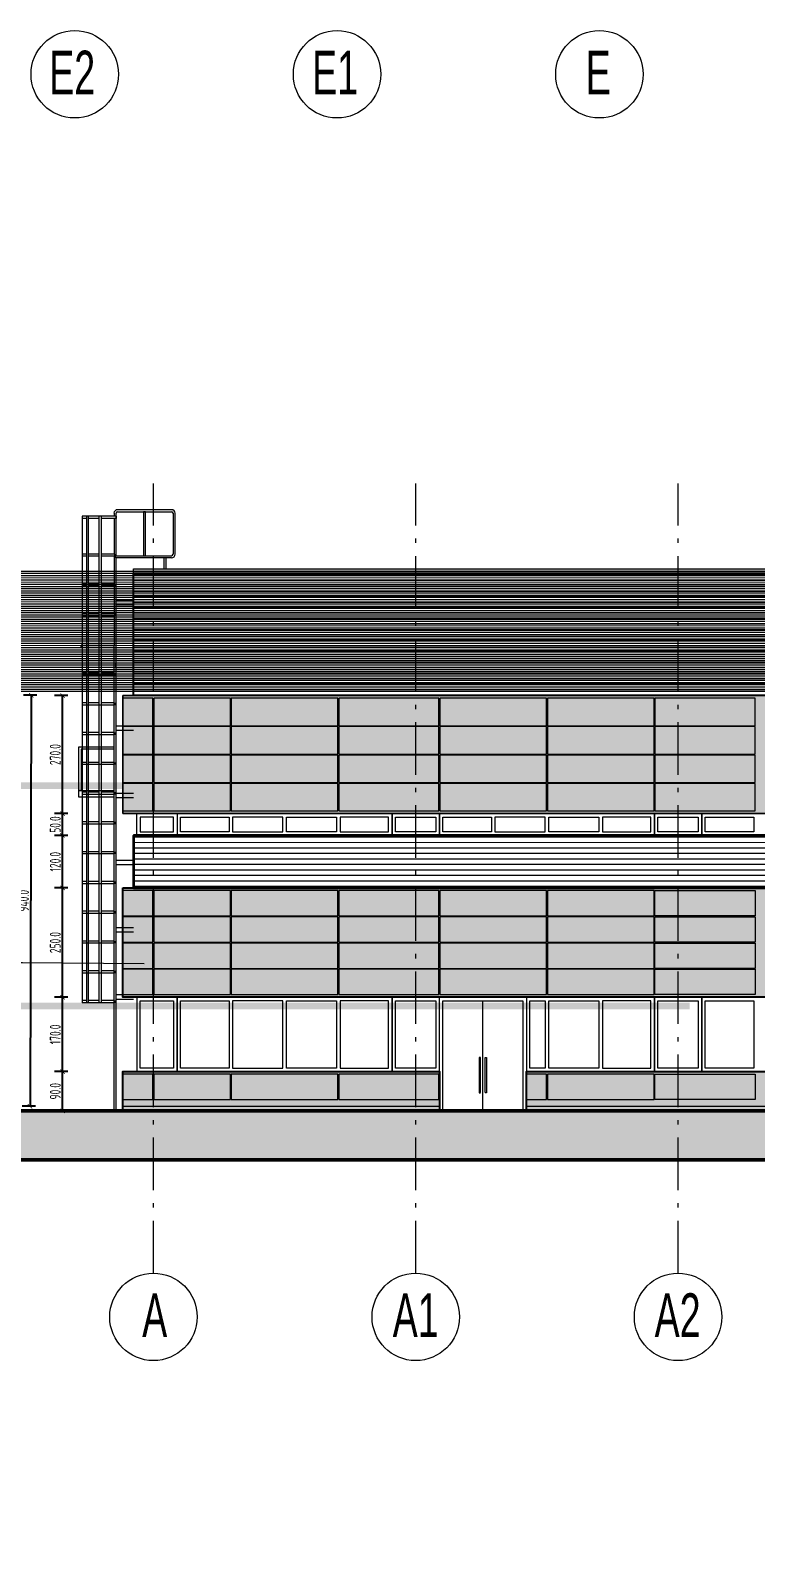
# Model space of a CAD drawing. Extents: x 6529560 to 6558080, y 5579316 to 5588131.
# Drawn here: x 6543927.97 to 6543944.56, y 5579510.52 to 5579545.44 of the extents above; entities that cross this region are included whole.
import ezdxf

# ---------------------------------------------------------------- set-up
doc = ezdxf.new("R2010")
doc.units = 0
doc.header["$MEASUREMENT"] = 0
doc.header["$PDSIZE"] = -5
doc.linetypes.add('ACAD_ISO10W100', pattern=[18, 12, -3, 0, -3])
doc.linetypes.add('GR_SOLID', pattern=[0])
doc.layers.get('0').update_dxf_attribs({"color": 2, "linetype": 'CONTINUOUS', "lineweight": 5})
doc.layers.get('Defpoints').update_dxf_attribs({"linetype": 'CONTINUOUS'})
doc.layers.add('ARCH_BLACHA_7016', color=251, linetype='CONTINUOUS', lineweight=0, true_color=0x545454)
for name, color, linetype, lineweight in [('arch_drzwi i okna', 4, 'CONTINUOUS', 15), ('arch_linie widokowe', 4, 'CONTINUOUS', 13), ('arch_osie', 181, 'CONTINUOUS', 5), ('arch_powierzchnia', 6, 'CONTINUOUS', 35), ('arch_sciany murowane wewnetrzne', 20, 'CONTINUOUS', 25), ('arch_sciany_ocieplenie', 253, 'CONTINUOUS', 15), ('GESCHOSS_N8', 4, 'GR_SOLID', 18), ('GRAU_N0', 9, 'GR_SOLID', 13), ('RASTER_1_N9', 7, 'GR_SOLID', 18), ('STRICHART_0_N4', 4, 'GR_SOLID', 50)]:
    doc.layers.add(name, color=color, linetype=linetype, lineweight=lineweight)
doc.layers.add('arch_osie opisy', color=1, linetype='CONTINUOUS')
doc.styles.add('ISO8', font='iso8.shx', dxfattribs={"width": 0.7})
doc.styles.get("Standard").update_dxf_attribs({"font": 'arial.ttf', "width": 0.75})
doc.dimstyles.new('biura', dxfattribs={"dimtxt": 0.25, "dimasz": 0.1, "dimexe": 0.18, "dimexo": 0.0625, "dimgap": 0.04, "dimtad": 1, "dimdec": 1, "dimlfac": 100, "dimzin": 0, "dimdsep": 46, "dimtxsty": 'ISO8', "dimblk": 'ARCHTICK', "dimcen": 0.09, "dimadec": 0, "dimazin": 0, "dimtfac": 1, "dimtdec": 1, "dimtix": 1, "dimtofl": 0, "dimtmove": 0, "dimatfit": 3, "dimldrblk": 'ARCHTICK', "dimfxl": 0.2, "dimfxlon": 1, "dimtolj": 1, "dimtzin": 0, "dimarcsym": 0})
pattern_1 = [(0, (-20.08269, 0), (0, 0.125), [])]

# ---------------------------------------------------------------- blocks, each defined once
blk = doc.blocks.new('_ArchTick')
at = {"color": 0, "linetype": 'ByBlock', "const_width": 0.15}
blk.add_lwpolyline([(-0.5, -0.5), (0.5, 0.5)], dxfattribs=at)
blk = doc.blocks.new('*D553')
at = {"layer": 'arch_linie widokowe', "color": 0, "linetype": 'ByBlock', "lineweight": -2, "transparency": 16777216}
for p, q in [((6543928.831, 5579521.635), (6543928.526, 5579521.635)), ((6543928.706, 5579520.735), (6543928.706, 5579521.635)), ((6543928.831, 5579520.735), (6543928.526, 5579520.735))]:
    blk.add_line(p, q, dxfattribs=at)
at = {"layer": 'Defpoints', "color": 0, "transparency": 16777216}
for p in [(6543928.706, 5579521.635), (6543929.826, 5579521.635), (6543929.826, 5579520.735)]:
    blk.add_point(p, dxfattribs=at)
at = {"layer": 'arch_linie widokowe', "color": 0, "lineweight": -2, "transparency": 16777216, "xscale": 0.1, "yscale": 0.1, "zscale": 0.1}
for p, rotation in [((6543928.706, 5579521.635), 90), ((6543928.706, 5579520.735), 270)]:
    blk.add_blockref('_ArchTick', p, dxfattribs=dict(at, rotation=rotation))
at = {"layer": 'arch_linie widokowe', "color": 0, "transparency": 16777216, "insert": (6543928.541, 5579521.185), "char_height": 0.25, "attachment_point": 5, "rotation": 90, "style": 'ISO8'}
blk.add_mtext('\\A1;90.0', dxfattribs=at)
blk = doc.blocks.new('*D554')
at = {"layer": 'arch_linie widokowe', "color": 0, "linetype": 'ByBlock', "lineweight": -2, "transparency": 16777216}
for p, q in [((6543928.831, 5579523.335), (6543928.526, 5579523.335)), ((6543928.706, 5579521.635), (6543928.706, 5579523.335)), ((6543928.831, 5579521.635), (6543928.526, 5579521.635))]:
    blk.add_line(p, q, dxfattribs=at)
at = {"layer": 'Defpoints', "color": 0, "transparency": 16777216}
for p in [(6543928.706, 5579523.335), (6543929.826, 5579523.335), (6543929.826, 5579521.635)]:
    blk.add_point(p, dxfattribs=at)
at = {"layer": 'arch_linie widokowe', "color": 0, "lineweight": -2, "transparency": 16777216, "xscale": 0.1, "yscale": 0.1, "zscale": 0.1}
for p, rotation in [((6543928.706, 5579523.335), 90), ((6543928.706, 5579521.635), 270)]:
    blk.add_blockref('_ArchTick', p, dxfattribs=dict(at, rotation=rotation))
at = {"layer": 'arch_linie widokowe', "color": 0, "transparency": 16777216, "insert": (6543928.541, 5579522.485), "char_height": 0.25, "attachment_point": 5, "rotation": 90, "style": 'ISO8'}
blk.add_mtext('\\A1;170.0', dxfattribs=at)
blk = doc.blocks.new('*D555')
at = {"layer": 'arch_linie widokowe', "color": 0, "linetype": 'ByBlock', "lineweight": -2, "transparency": 16777216}
for p, q in [((6543928.831, 5579525.835), (6543928.526, 5579525.835)), ((6543928.706, 5579523.335), (6543928.706, 5579525.835)), ((6543928.831, 5579523.335), (6543928.526, 5579523.335))]:
    blk.add_line(p, q, dxfattribs=at)
at = {"layer": 'Defpoints', "color": 0, "transparency": 16777216}
for p in [(6543928.706, 5579525.835), (6543929.826, 5579525.835), (6543929.826, 5579523.335)]:
    blk.add_point(p, dxfattribs=at)
at = {"layer": 'arch_linie widokowe', "color": 0, "lineweight": -2, "transparency": 16777216, "xscale": 0.1, "yscale": 0.1, "zscale": 0.1}
for p, rotation in [((6543928.706, 5579525.835), 90), ((6543928.706, 5579523.335), 270)]:
    blk.add_blockref('_ArchTick', p, dxfattribs=dict(at, rotation=rotation))
at = {"layer": 'arch_linie widokowe', "color": 0, "transparency": 16777216, "insert": (6543928.541, 5579524.585), "char_height": 0.25, "attachment_point": 5, "rotation": 90, "style": 'ISO8'}
blk.add_mtext('\\A1;250.0', dxfattribs=at)
blk = doc.blocks.new('*D556')
at = {"layer": 'arch_linie widokowe', "color": 0, "linetype": 'ByBlock', "lineweight": -2, "transparency": 16777216}
for p, q in [((6543928.831, 5579527.035), (6543928.526, 5579527.035)), ((6543928.706, 5579525.835), (6543928.706, 5579527.035)), ((6543928.831, 5579525.835), (6543928.526, 5579525.835))]:
    blk.add_line(p, q, dxfattribs=at)
at = {"layer": 'Defpoints', "color": 0, "transparency": 16777216}
for p in [(6543928.706, 5579527.035), (6543930.326, 5579527.035), (6543929.826, 5579525.835)]:
    blk.add_point(p, dxfattribs=at)
at = {"layer": 'arch_linie widokowe', "color": 0, "lineweight": -2, "transparency": 16777216, "xscale": 0.1, "yscale": 0.1, "zscale": 0.1}
for p, rotation in [((6543928.706, 5579527.035), 90), ((6543928.706, 5579525.835), 270)]:
    blk.add_blockref('_ArchTick', p, dxfattribs=dict(at, rotation=rotation))
at = {"layer": 'arch_linie widokowe', "color": 0, "transparency": 16777216, "insert": (6543928.541, 5579526.435), "char_height": 0.25, "attachment_point": 5, "rotation": 90, "style": 'ISO8'}
blk.add_mtext('\\A1;120.0', dxfattribs=at)
blk = doc.blocks.new('*D557')
at = {"layer": 'arch_linie widokowe', "color": 0, "linetype": 'ByBlock', "lineweight": -2, "transparency": 16777216}
for p, q in [((6543928.831, 5579527.535), (6543928.526, 5579527.535)), ((6543928.706, 5579527.035), (6543928.706, 5579527.535)), ((6543928.831, 5579527.035), (6543928.526, 5579527.035))]:
    blk.add_line(p, q, dxfattribs=at)
at = {"layer": 'Defpoints', "color": 0, "transparency": 16777216}
for p in [(6543928.706, 5579527.535), (6543929.826, 5579527.535), (6543930.326, 5579527.035)]:
    blk.add_point(p, dxfattribs=at)
at = {"layer": 'arch_linie widokowe', "color": 0, "lineweight": -2, "transparency": 16777216, "xscale": 0.1, "yscale": 0.1, "zscale": 0.1}
for p, rotation in [((6543928.706, 5579527.535), 90), ((6543928.706, 5579527.035), 270)]:
    blk.add_blockref('_ArchTick', p, dxfattribs=dict(at, rotation=rotation))
at = {"layer": 'arch_linie widokowe', "color": 0, "transparency": 16777216, "insert": (6543928.541, 5579527.285), "char_height": 0.25, "attachment_point": 5, "rotation": 90, "style": 'ISO8'}
blk.add_mtext('\\A1;50.0', dxfattribs=at)
blk = doc.blocks.new('*D558')
at = {"layer": 'arch_linie widokowe', "color": 0, "linetype": 'ByBlock', "lineweight": -2, "transparency": 16777216}
for p, q in [((6543928.831, 5579530.235), (6543928.526, 5579530.235)), ((6543928.706, 5579527.535), (6543928.706, 5579530.235)), ((6543928.831, 5579527.535), (6543928.526, 5579527.535))]:
    blk.add_line(p, q, dxfattribs=at)
at = {"layer": 'Defpoints', "color": 0, "transparency": 16777216}
for p in [(6543928.706, 5579530.235), (6543929.826, 5579530.235), (6543929.826, 5579527.535)]:
    blk.add_point(p, dxfattribs=at)
at = {"layer": 'arch_linie widokowe', "color": 0, "lineweight": -2, "transparency": 16777216, "xscale": 0.1, "yscale": 0.1, "zscale": 0.1}
for p, rotation in [((6543928.706, 5579530.235), 90), ((6543928.706, 5579527.535), 270)]:
    blk.add_blockref('_ArchTick', p, dxfattribs=dict(at, rotation=rotation))
at = {"layer": 'arch_linie widokowe', "color": 0, "transparency": 16777216, "insert": (6543928.541, 5579528.885), "char_height": 0.25, "attachment_point": 5, "rotation": 90, "style": 'ISO8'}
blk.add_mtext('\\A1;270.0', dxfattribs=at)
blk = doc.blocks.new('*D559')
at = {"layer": 'arch_linie widokowe', "color": 0, "linetype": 'ByBlock', "lineweight": -2, "transparency": 16777216}
for p, q in [((6543928.118, 5579530.241), (6543927.813, 5579530.242)), ((6543927.993, 5579530.241), (6543927.963, 5579520.841)), ((6543928.088, 5579520.841), (6543927.783, 5579520.842))]:
    blk.add_line(p, q, dxfattribs=at)
at = {"layer": 'Defpoints', "color": 0, "transparency": 16777216}
for p in [(6543929.826, 5579530.235), (6543927.963, 5579520.841), (6543929.796, 5579520.835)]:
    blk.add_point(p, dxfattribs=at)
at = {"layer": 'arch_linie widokowe', "color": 0, "lineweight": -2, "transparency": 16777216, "xscale": 0.1, "yscale": 0.1, "zscale": 0.1}
for p, rotation in [((6543927.993, 5579530.241), 89.81432612949315), ((6543927.963, 5579520.841), 269.8143261294932)]:
    blk.add_blockref('_ArchTick', p, dxfattribs=dict(at, rotation=rotation))
at = {"layer": 'arch_linie widokowe', "color": 0, "transparency": 16777216, "insert": (6543927.813, 5579525.542), "char_height": 0.25, "attachment_point": 5, "rotation": 89.8143, "style": 'ISO8'}
blk.add_mtext('\\A1;940.0', dxfattribs=at)
blk = doc.blocks.new('drabinka_scieta')
at = {"color": 0}
for p, q in [((-0.442, -0.332), (-0.442, -0.4)), ((-0.394, -1.301), (-0.394, -0.332)), ((0.874, -0.25), (-0.36, -0.25)), ((-0.36, -0.298), (0.874, -0.298)), ((0.908, -0.332), (0.908, -1.267)), ((0.956, -1.267), (0.956, -0.332)), ((-1.172, -0.4), (-1.173, -11.528)), ((-0.393, -0.4), (-1.172, -0.4)), ((-1.167, -0.4), (-1.168, -11.528)), ((-1.167, -0.4), (-1.167, -0.45)), ((-1.07, -0.45), (-1.167, -0.45)), ((-1.167, -0.582), (-1.167, -0.632)), ((-1.07, -0.4), (-1.07, -11.528)), ((-1.035, -0.4), (-1.035, -11.528)), ((-0.787, -0.45), (-1.035, -0.45)), ((-0.787, -0.4), (-0.787, -11.528)), ((-0.737, -0.4), (-0.737, -11.528)), ((-0.393, -0.45), (-0.737, -0.45)), ((-0.442, -0.45), (-0.442, -1.263)), ((-0.394, -0.4), (-0.394, -0.45)), ((-1.167, -1.081), (-1.167, -1.131)), ((-1.167, -1.263), (-1.167, -1.313)), ((-1.167, -1.263), (-1.167, -1.313)), ((-1.07, -1.263), (-1.167, -1.263)), ((-1.07, -1.313), (-1.167, -1.313)), ((-0.787, -1.263), (-1.035, -1.263)), ((-0.787, -1.313), (-1.035, -1.313)), ((-0.433, -1.263), (-0.737, -1.263)), ((-0.433, -1.313), (-0.737, -1.313)), ((-0.442, -1.313), (-0.442, -1.944)), ((-0.442, -1.313), (-0.442, -1.944)), ((-0.433, -1.263), (-0.433, -1.313)), ((-0.397, -1.35), (-0.397, -14)), ((-0.394, -1.301), (0.874, -1.301)), ((0.874, -1.35), (-0.394, -1.35)), ((-1.167, -1.944), (-1.167, -1.994)), ((-1.07, -1.944), (-1.167, -1.944)), ((-1.07, -1.994), (-1.167, -1.994)), ((-0.787, -1.944), (-1.035, -1.944)), ((-0.787, -1.994), (-1.035, -1.994)), ((-0.433, -1.944), (-0.737, -1.944)), ((-0.433, -1.994), (-0.737, -1.994)), ((-0.442, -1.994), (-0.442, -2.613)), ((-0.442, -1.994), (-0.442, -2.625)), ((-0.433, -1.944), (-0.433, -1.994)), ((0, -2.326), (-0.397, -2.326)), ((0, -2.426), (-0.397, -2.426)), ((-1.167, -2.625), (-1.167, -2.675)), ((-1.07, -2.625), (-1.167, -2.625)), ((-1.07, -2.675), (-1.167, -2.675)), ((-0.787, -2.625), (-1.035, -2.625)), ((-0.787, -2.675), (-1.035, -2.675)), ((-0.433, -2.625), (-0.737, -2.625)), ((-0.433, -2.675), (-0.737, -2.675)), ((-0.442, -2.675), (-0.442, -3.306)), ((-0.433, -2.625), (-0.433, -2.675)), ((-1.167, -3.356), (-1.167, -3.306)), ((-1.07, -3.306), (-1.167, -3.306)), ((-1.07, -3.356), (-1.167, -3.356)), ((-0.787, -3.306), (-1.035, -3.306)), ((-0.787, -3.356), (-1.035, -3.356)), ((-0.433, -3.306), (-0.737, -3.306)), ((-0.433, -3.356), (-0.737, -3.356)), ((-0.447, -3.356), (-0.447, -3.987)), ((-0.433, -3.356), (-0.433, -3.306)), ((0, -3.763), (-0.397, -3.763)), ((-0.397, -3.863), (-0.397, -3.763)), ((-0.433, -4.037), (-1.172, -4.037)), ((-1.07, -3.987), (-1.167, -3.987)), ((-0.787, -3.987), (-1.035, -3.987)), ((-0.433, -3.987), (-0.737, -3.987)), ((-0.447, -4.037), (-0.447, -14)), ((-0.433, -3.987), (-0.433, -4.037)), ((0, -3.863), (-0.397, -3.863)), ((-0.433, -4.718), (-1.172, -4.718)), ((-1.07, -4.668), (-1.167, -4.668)), ((-0.787, -4.668), (-1.035, -4.668)), ((-0.433, -4.668), (-0.737, -4.668)), ((-0.433, -4.668), (-0.433, -4.718)), ((0, -5.2), (-0.397, -5.2)), ((-0.433, -5.399), (-1.172, -5.399)), ((-1.07, -5.349), (-1.167, -5.349)), ((-0.787, -5.349), (-1.035, -5.349)), ((-0.433, -5.349), (-0.737, -5.349)), ((-0.433, -5.349), (-0.433, -5.399)), ((0, -5.3), (-0.397, -5.3)), ((-0.433, -6.08), (-1.172, -6.08)), ((-1.07, -6.03), (-1.167, -6.03)), ((-0.787, -6.03), (-1.035, -6.03)), ((-0.433, -6.03), (-0.737, -6.03)), ((-0.433, -6.03), (-0.433, -6.08)), ((-0.433, -6.761), (-1.172, -6.761)), ((-1.07, -6.711), (-1.167, -6.711)), ((-0.787, -6.711), (-1.035, -6.711)), ((-0.433, -6.711), (-0.737, -6.711)), ((-0.433, -6.711), (-0.433, -6.761)), ((0, -6.737), (-0.397, -6.737)), ((0, -6.837), (-0.397, -6.837)), ((-0.433, -7.442), (-1.173, -7.442)), ((-1.071, -7.392), (-1.167, -7.392)), ((-0.787, -7.392), (-1.035, -7.392)), ((-0.433, -7.392), (-0.737, -7.392)), ((-0.433, -7.392), (-0.433, -7.442)), ((-0.433, -8.123), (-1.173, -8.123)), ((-1.071, -8.073), (-1.167, -8.073)), ((-0.787, -8.073), (-1.035, -8.073)), ((-0.433, -8.073), (-0.737, -8.073)), ((-0.433, -8.073), (-0.433, -8.123)), ((0, -8.274), (-0.397, -8.274)), ((0, -8.374), (-0.397, -8.374)), ((-0.433, -8.804), (-1.173, -8.804)), ((-1.071, -8.754), (-1.167, -8.754)), ((-0.787, -8.754), (-1.035, -8.754)), ((-0.433, -8.754), (-0.737, -8.754)), ((-0.433, -8.754), (-0.433, -8.804)), ((-0.433, -9.485), (-1.173, -9.485)), ((-1.071, -9.435), (-1.167, -9.435)), ((-0.787, -9.435), (-1.035, -9.435)), ((-0.433, -9.435), (-0.737, -9.435)), ((-0.433, -9.435), (-0.433, -9.485)), ((-1.071, -10.116), (-1.167, -10.116)), ((-0.787, -10.116), (-1.035, -10.116)), ((-0.433, -10.116), (-0.737, -10.116)), ((-0.433, -10.116), (-0.433, -10.166)), ((0, -9.811), (-0.397, -9.811)), ((0, -9.911), (-0.397, -9.911)), ((-0.433, -10.166), (-1.173, -10.166)), ((-1.071, -10.797), (-1.167, -10.797)), ((-0.787, -10.797), (-1.035, -10.797)), ((-0.433, -10.797), (-0.737, -10.797)), ((-0.433, -10.797), (-0.433, -10.847)), ((-0.433, -10.847), (-1.173, -10.847)), ((-1.071, -11.478), (-1.168, -11.478)), ((-0.788, -11.478), (-1.035, -11.478)), ((-0.434, -11.478), (-0.738, -11.478)), ((-0.434, -11.478), (-0.434, -11.528)), ((0, -11.348), (-0.397, -11.348)), ((0, -11.448), (-0.397, -11.448)), ((-0.434, -11.528), (-1.173, -11.528))]:
    blk.add_line(p, q, dxfattribs=at)
for points in [[(0.232, -1.301), (0.282, -1.301), (0.282, -0.298), (0.232, -0.298)], [(0.701, -1.6), (0.751, -1.6), (0.751, -1.35), (0.701, -1.35)]]:
    blk.add_lwpolyline(points, close=True, dxfattribs=at)
for points in [[(-0.447, -3.4), (-1.197, -3.4), (-1.197, -3.35), (-0.447, -3.35)], [(-1.247, -5.723), (-1.247, -5.673), (-0.447, -5.673)], [(-1.197, -5.723), (-1.197, -6.673), (-1.247, -6.673), (-1.247, -5.723)], [(-0.447, -5.723), (-1.197, -5.723)], [(-0.447, -6.823), (-1.247, -6.823), (-1.247, -6.673), (-0.447, -6.673)]]:
    blk.add_lwpolyline(points, dxfattribs=at)
for centre, radius, start, end in [((-0.36, -0.332), 0.0823, 90, 180), ((-0.36, -0.332), 0.034, 90, 180), ((0.874, -0.332), 0.0823, 0, 90), ((0.874, -0.332), 0.034, 0, 90), ((0.874, -1.267), 0.0823, 270, 0), ((0.874, -1.267), 0.034, 270, 0)]:
    blk.add_arc(centre, radius, start, end, dxfattribs=at)
blk.add_open_spline([(-0.394, -1.35), (-0.398, -1.347), (-0.408, -1.341), (-0.423, -1.325), (-0.408, -1.31), (-0.398, -1.304), (-0.394, -1.301)], degree=3, dxfattribs=at)
blk = doc.blocks.new('1')
at = {"layer": 'arch_linie widokowe', "color": 7, "linetype": 'Continuous', "lineweight": 0}
for p, q in [((359864, -188203), (359864, -185503)), ((359864, -192403), (359864, -189903)), ((359864, -189903), (391104, -189903)), ((384024, -192403), (359864, -192403)), ((359864, -194903), (359864, -194103)), ((359864, -194103), (367104, -194103)), ((367104, -194103), (367104, -194903)), ((369094, -194103), (384024, -194103)), ((369094, -194903), (369094, -194103)), ((367104, -194903), (359864, -194903)), ((391104, -194903), (369094, -194903))]:
    blk.add_line(p, q, dxfattribs=at)
at = {"layer": 'arch_linie widokowe', "color": 7, "linetype": 'Continuous'}
for p, q in [((359864, -185503), (469264, -185503)), ((438044, -188203), (359864, -188203))]:
    blk.add_line(p, q, dxfattribs=at)
for points in [[(360554, -185563), (359864, -185563), (359864, -186193), (360554, -186193)], [(362324, -185563), (360574, -185563), (360574, -186193), (362324, -186193)], [(364784, -185563), (362344, -185563), (362344, -186193), (364784, -186193)], [(367094, -185563), (364804, -185563), (364804, -186193), (367094, -186193)], [(369554, -185563), (367114, -185563), (367114, -186193), (369554, -186193)], [(372014, -185563), (369574, -185563), (369574, -186193), (372014, -186193)], [(374324, -185563), (372034, -185563), (372034, -186193), (374324, -186193)], [(360554, -186213), (359864, -186213), (359864, -186843), (360554, -186843)], [(362324, -186213), (360574, -186213), (360574, -186843), (362324, -186843)], [(364784, -186213), (362344, -186213), (362344, -186843), (364784, -186843)], [(367094, -186213), (364804, -186213), (364804, -186843), (367094, -186843)], [(369554, -186213), (367114, -186213), (367114, -186843), (369554, -186843)], [(372014, -186213), (369574, -186213), (369574, -186843), (372014, -186843)], [(374324, -186213), (372034, -186213), (372034, -186843), (374324, -186843)], [(360554, -186863), (359864, -186863), (359864, -187493), (360554, -187493)], [(362324, -186863), (360574, -186863), (360574, -187493), (362324, -187493)], [(364784, -186863), (362344, -186863), (362344, -187493), (364784, -187493)], [(367094, -186863), (364804, -186863), (364804, -187493), (367094, -187493)], [(369554, -186863), (367114, -186863), (367114, -187493), (369554, -187493)], [(372014, -186863), (369574, -186863), (369574, -187493), (372014, -187493)], [(374324, -186863), (372034, -186863), (372034, -187493), (374324, -187493)], [(360554, -187513), (359864, -187513), (359864, -188143), (360554, -188143)], [(362324, -187513), (360574, -187513), (360574, -188143), (362324, -188143)], [(364784, -187513), (362344, -187513), (362344, -188143), (364784, -188143)], [(367094, -187513), (364804, -187513), (364804, -188143), (367094, -188143)], [(369554, -187513), (367114, -187513), (367114, -188143), (369554, -188143)], [(372014, -187513), (369574, -187513), (369574, -188143), (372014, -188143)], [(374324, -187513), (372034, -187513), (372034, -188143), (374324, -188143)], [(360554, -189963), (359864, -189963), (359864, -190543), (360554, -190543)], [(362324, -189963), (360574, -189963), (360574, -190543), (362324, -190543)], [(364784, -189963), (362344, -189963), (362344, -190543), (364784, -190543)], [(367094, -189963), (364804, -189963), (364804, -190543), (367094, -190543)], [(369554, -189963), (367114, -189963), (367114, -190543), (369554, -190543)], [(372014, -189963), (369574, -189963), (369574, -190543), (372014, -190543)], [(374324, -190543), (372034, -190543), (372034, -189963), (374324, -189963)], [(360554, -190563), (359864, -190563), (359864, -191143), (360554, -191143)], [(362324, -190563), (360574, -190563), (360574, -191143), (362324, -191143)], [(364784, -190563), (362344, -190563), (362344, -191143), (364784, -191143)], [(367094, -190563), (364804, -190563), (364804, -191143), (367094, -191143)], [(369554, -190563), (367114, -190563), (367114, -191143), (369554, -191143)], [(372014, -190563), (369574, -190563), (369574, -191143), (372014, -191143)], [(374324, -191143), (372034, -191143), (372034, -190563), (374324, -190563)], [(360554, -191163), (359864, -191163), (359864, -191743), (360554, -191743)], [(362324, -191163), (360574, -191163), (360574, -191743), (362324, -191743)], [(364784, -191163), (362344, -191163), (362344, -191743), (364784, -191743)], [(367094, -191163), (364804, -191163), (364804, -191743), (367094, -191743)], [(369554, -191163), (367114, -191163), (367114, -191743), (369554, -191743)], [(372014, -191163), (369574, -191163), (369574, -191743), (372014, -191743)], [(374324, -191743), (372034, -191743), (372034, -191163), (374324, -191163)], [(360554, -191763), (359864, -191763), (359864, -192343), (360554, -192343)], [(362324, -191763), (360574, -191763), (360574, -192343), (362324, -192343)], [(364784, -191763), (362344, -191763), (362344, -192343), (364784, -192343)], [(367094, -191763), (364804, -191763), (364804, -192343), (367094, -192343)], [(369554, -191763), (367114, -191763), (367114, -192343), (369554, -192343)], [(372014, -191763), (369574, -191763), (369574, -192343), (372014, -192343)], [(374324, -192343), (372034, -192343), (372034, -191763), (374324, -191763)], [(360554, -194163), (359864, -194163), (359864, -194743), (360554, -194743)], [(362324, -194163), (360574, -194163), (360574, -194743), (362324, -194743)], [(364784, -194163), (362344, -194163), (362344, -194743), (364784, -194743)], [(367094, -194163), (364804, -194163), (364804, -194743), (367094, -194743)], [(369554, -194163), (369094, -194163), (369094, -194743), (369554, -194743)], [(372014, -194163), (369574, -194163), (369574, -194743), (372014, -194743)], [(374324, -194743), (372034, -194743), (372034, -194163), (374324, -194163)]]:
    blk.add_lwpolyline(points, close=True, dxfattribs=at)

msp = doc.modelspace()

# ---------------------------------------------------------------- hatches: boundary and pattern name
at = {"layer": 'ARCH_BLACHA_7016'}
h = msp.add_hatch(dxfattribs=at)
h.set_pattern_fill('LINE', color=256)
h.set_pattern_definition(pattern_1)
h.paths.add_polyline_path([(6543930.3262, 5579533.0354), (6544039.2462, 5579533.0354), (6544039.2462, 5579530.2355), (6543930.3262, 5579530.2355)])
h = msp.add_hatch(dxfattribs=at)
h.set_pattern_fill('LINE', color=256)
h.set_pattern_definition(pattern_1)
h.paths.add_polyline_path([(6543930.3262, 5579527.0355), (6543930.3262, 5579525.8355), (6543961.3263, 5579525.8355), (6543961.3263, 5579527.5368), (6543954.2462, 5579527.5354), (6543954.2462, 5579527.0355)])
h.paths.add_polyline_path([(6543964.9763, 5579527.5355), (6543961.3263, 5579527.5355), (6543961.3263, 5579523.3355), (6543984.2462, 5579523.3355), (6543984.2462, 5579521.6355), (6543964.9763, 5579521.6355), (6543964.9763, 5579523.3355), (6543963.3163, 5579523.3355), (6543963.3163, 5579521.0354), (6543989.0562, 5579521.0354), (6543989.0562, 5579521.6355), (6543987.7463, 5579521.6355), (6543987.7463, 5579523.3355), (6544008.2462, 5579523.3355), (6544008.2462, 5579521.6354), (6543990.2462, 5579521.6354), (6543990.2462, 5579521.0354), (6544009.1103, 5579521.0354), (6544009.1103, 5579527.5366), (6544008.2462, 5579527.5355), (6544008.2462, 5579525.8355), (6543987.7462, 5579525.8355), (6543987.7462, 5579527.5355), (6543984.2462, 5579527.5355), (6543984.2462, 5579527.0355), (6543964.9763, 5579527.0355)])
at = {"layer": 'arch_sciany_ocieplenie'}
h = msp.add_hatch(color=256, dxfattribs=at)
h.dxf.hatch_style = 1
h.paths.add_polyline_path([(6543930.3262, 5579533.1354), (6544039.2462, 5579533.1354), (6544039.2462, 5579533.0354), (6543930.3262, 5579533.0354)])
at = {"layer": 'GESCHOSS_N8', "true_color": 0xc4c4c4}
h = msp.add_hatch(color=9, dxfattribs=at)
h.dxf.hatch_style = 1
h.paths.add_polyline_path([(6544038.2462, 5579520.8355), (6544039.4862, 5579520.8355), (6544039.4862, 5579530.2355), (6543930.0862, 5579530.2355), (6543930.0862, 5579527.5355), (6544008.2462, 5579527.5317), (6544008.2462, 5579527.5367), (6544009.1103, 5579527.5367), (6544009.1103, 5579527.5311), (6544012.4962, 5579527.5305), (6544012.4962, 5579527.5353), (6544013.3562, 5579527.5353), (6544013.3562, 5579527.5294), (6544038.2462, 5579527.5355)])
h = msp.add_hatch(color=9, dxfattribs=at)
h.dxf.hatch_style = 1
h.paths.add_polyline_path([(6543930.0862, 5579525.8355), (6543961.3263, 5579525.8355), (6543961.3263, 5579520.8355), (6543939.3162, 5579520.8355), (6543939.3162, 5579520.7354), (6543937.3263, 5579520.7354), (6543937.3263, 5579520.8354), (6543930.0862, 5579520.8355), (6543930.0862, 5579521.6355), (6543937.3262, 5579521.6355), (6543937.3263, 5579520.7354), (6543939.3162, 5579520.7354), (6543939.3162, 5579521.6355), (6543954.2462, 5579521.6354), (6543954.2447, 5579523.3355), (6543930.0862, 5579523.3355)])
at = {"layer": 'GESCHOSS_N8'}
h = msp.add_hatch(color=253, dxfattribs=at)
h.dxf.hatch_style = 1
h.paths.add_polyline_path([(6543930.0862, 5579520.8355), (6543930.0862, 5579520.7354), (6543937.3263, 5579520.7354), (6543937.3263, 5579520.8354)])
h = msp.add_hatch(color=253, dxfattribs=at)
h.dxf.hatch_style = 1
h.paths.add_polyline_path([(6543961.3263, 5579520.7354), (6543961.3263, 5579520.8355), (6543939.3162, 5579520.8355), (6543939.3162, 5579520.7354)])
at = {"layer": 'GRAU_N0', "lineweight": 15, "transparency": 33554567}
h = msp.add_hatch(dxfattribs=at)
h.set_pattern_fill('ANSI31', color=256, scale=0.4, angle=135, style=0)
h.set_pattern_definition([(180, (92.953915, 198.38545), (0, -0.05), [])])
h.paths.add_polyline_path([(6543919.135, 5579533.091), (6544028.055, 5579533.091), (6544028.055, 5579530.291), (6543919.135, 5579530.291)])
at = {"layer": 'GRAU_N0', "ltscale": 0.001}
for points in [[(6543919.2146, 5579528.2513), (6543973.0546, 5579528.2513), (6543973.0546, 5579528.1013), (6543919.3646, 5579528.1013), (6543919.3646, 5579528.1001)], [(6543919.2146, 5579523.2109), (6543943.0546, 5579523.2109), (6543943.0546, 5579523.0609), (6543919.3646, 5579523.0609), (6543919.3646, 5579523.0598)]]:
    msp.add_hatch(color=168, dxfattribs=at).paths.add_polyline_path(points)
at = {"layer": 'STRICHART_0_N4'}
msp.add_hatch(color=256, dxfattribs=at).paths.add_polyline_path([(6543924.8403, 5579520.7354), (6543963.3967, 5579520.7354), (6544003.5967, 5579520.7354), (6544046.0989, 5579520.7354), (6544046.0989, 5579519.6129), (6543924.8403, 5579519.6129)])

# ---------------------------------------------------------------- linework, layer by layer
at = {"layer": 'arch_drzwi i okna', "color": 7}
for points in [[(6543930.4063, 5579527.5351), (6543931.3263, 5579527.5351), (6543931.3262, 5579527.0351), (6543930.4063, 5579527.0351)], [(6543930.4863, 5579527.1151), (6543931.2462, 5579527.1151), (6543931.2463, 5579527.4551), (6543930.4863, 5579527.4551)], [(6543936.2462, 5579527.5351), (6543931.3262, 5579527.5351), (6543931.3262, 5579527.035), (6543936.2462, 5579527.035)], [(6543932.5162, 5579527.115), (6543931.4062, 5579527.115), (6543931.4062, 5579527.4551), (6543932.5162, 5579527.4551)], [(6543933.7462, 5579527.4551), (6543932.5962, 5579527.4551), (6543932.5962, 5579527.115), (6543933.7462, 5579527.115)], [(6543934.9762, 5579527.115), (6543933.8262, 5579527.115), (6543933.8262, 5579527.4551), (6543934.9762, 5579527.4551)], [(6543936.1662, 5579527.4551), (6543935.0562, 5579527.4551), (6543935.0562, 5579527.115), (6543936.1662, 5579527.115)], [(6543937.3262, 5579527.5351), (6543936.2462, 5579527.5351), (6543936.2462, 5579527.035), (6543937.3262, 5579527.035)], [(6543937.2462, 5579527.1152), (6543936.3262, 5579527.1152), (6543936.3262, 5579527.4551), (6543937.2462, 5579527.4551)], [(6543942.2462, 5579527.5351), (6543937.3262, 5579527.5351), (6543937.3262, 5579527.035), (6543942.2462, 5579527.035)], [(6543938.5162, 5579527.115), (6543937.4062, 5579527.115), (6543937.4062, 5579527.4551), (6543938.5162, 5579527.4551)], [(6543939.7462, 5579527.4551), (6543938.5962, 5579527.4551), (6543938.5962, 5579527.115), (6543939.7462, 5579527.115)], [(6543940.9762, 5579527.115), (6543939.8262, 5579527.115), (6543939.8262, 5579527.4551), (6543940.9762, 5579527.4551)], [(6543942.1662, 5579527.4551), (6543941.0562, 5579527.4551), (6543941.0562, 5579527.115), (6543942.1662, 5579527.115)], [(6543943.3262, 5579527.5351), (6543942.2462, 5579527.5351), (6543942.2462, 5579527.035), (6543943.3262, 5579527.035)], [(6543943.2462, 5579527.1152), (6543942.3262, 5579527.1152), (6543942.3262, 5579527.4551), (6543943.2462, 5579527.4551)], [(6543948.2462, 5579527.5351), (6543943.3262, 5579527.5351), (6543943.3262, 5579527.035), (6543948.2462, 5579527.035)], [(6543944.5162, 5579527.115), (6543943.4062, 5579527.115), (6543943.4062, 5579527.4551), (6543944.5162, 5579527.4551)], [(6543931.3262, 5579523.3355), (6543930.4062, 5579523.3355), (6543930.4062, 5579521.6355), (6543931.3262, 5579521.6355)], [(6543931.2462, 5579521.7156), (6543930.4862, 5579521.7156), (6543930.4862, 5579523.2555), (6543931.2462, 5579523.2555)], [(6543936.2462, 5579523.3355), (6543931.3262, 5579523.3355), (6543931.3262, 5579521.6355), (6543936.2462, 5579521.6355)], [(6543932.5162, 5579521.7155), (6543931.4062, 5579521.7155), (6543931.4062, 5579523.2555), (6543932.5162, 5579523.2555)], [(6543933.7462, 5579523.2555), (6543932.5962, 5579523.2555), (6543932.5962, 5579521.7155), (6543933.7462, 5579521.7155)], [(6543934.9762, 5579521.7155), (6543933.8262, 5579521.7155), (6543933.8262, 5579523.2555), (6543934.9762, 5579523.2555)], [(6543936.1662, 5579523.2555), (6543935.0562, 5579523.2555), (6543935.0562, 5579521.7155), (6543936.1662, 5579521.7155)], [(6543937.3262, 5579523.3355), (6543936.2462, 5579523.3355), (6543936.2462, 5579521.6355), (6543937.3262, 5579521.6355)], [(6543937.2462, 5579521.7156), (6543936.3262, 5579521.7156), (6543936.3262, 5579523.2555), (6543937.2462, 5579523.2555)], [(6543939.3162, 5579520.7354), (6543937.3263, 5579520.7354), (6543937.3262, 5579523.3355), (6543939.3162, 5579523.3355)], [(6543939.2362, 5579520.7354), (6543937.4063, 5579520.7354), (6543937.4062, 5579523.2555), (6543939.2362, 5579523.2555)], [(6543942.2462, 5579523.3355), (6543939.3162, 5579523.3355), (6543939.3162, 5579521.6355), (6543942.2462, 5579521.6355)], [(6543939.3962, 5579523.2555), (6543939.7462, 5579523.2555), (6543939.7462, 5579521.7155), (6543939.3962, 5579521.7155)], [(6543940.9762, 5579521.7155), (6543939.8262, 5579521.7155), (6543939.8262, 5579523.2555), (6543940.9762, 5579523.2555)], [(6543942.1662, 5579523.2555), (6543941.0562, 5579523.2555), (6543941.0562, 5579521.7155), (6543942.1662, 5579521.7155)], [(6543943.3262, 5579523.3355), (6543942.2462, 5579523.3355), (6543942.2462, 5579521.6355), (6543943.3262, 5579521.6355)], [(6543943.2462, 5579521.7156), (6543942.3262, 5579521.7156), (6543942.3262, 5579523.2555), (6543943.2462, 5579523.2555)], [(6543948.2462, 5579523.3355), (6543943.3262, 5579523.3355), (6543943.3262, 5579521.6355), (6543948.2462, 5579521.6355)], [(6543944.5162, 5579521.7155), (6543943.4062, 5579521.7155), (6543943.4062, 5579523.2555), (6543944.5162, 5579523.2555)]]:
    msp.add_lwpolyline(points, close=True, dxfattribs=at)
for points in [[(6543938.3212, 5579520.7354), (6543938.3212, 5579523.2555)], [(6543938.2668, 5579521.1536), (6543938.2668, 5579521.9536), (6543938.2368, 5579521.9536), (6543938.2368, 5579521.1522), (6543938.2668, 5579521.1522)], [(6543938.3757, 5579521.1536), (6543938.3757, 5579521.9536), (6543938.4057, 5579521.9536), (6543938.4057, 5579521.1522), (6543938.3757, 5579521.1522)]]:
    msp.add_lwpolyline(points, dxfattribs=at)
at = {"layer": 'arch_linie widokowe', "color": 7}
msp.add_lwpolyline([(6543930.3262, 5579533.1354), (6544039.2462, 5579533.1354), (6544039.2462, 5579533.0354), (6543930.3262, 5579533.0354)], close=True, dxfattribs=at)
msp.add_lwpolyline([(6544039.2462, 5579530.5354), (6544039.2462, 5579533.0354), (6543930.3262, 5579533.0354), (6543930.3262, 5579530.5354)], dxfattribs=at)
at = {"layer": 'arch_linie widokowe'}
for points in [[(6543930.0862, 5579530.2355), (6543930.0862, 5579527.5355), (6544008.2462, 5579527.5357), (6544008.2464, 5579527.5353), (6544009.1105, 5579527.5353), (6544009.1103, 5579527.5355), (6544012.4962, 5579527.5366), (6544012.4962, 5579527.5368), (6544013.3562, 5579527.5368), (6544013.3562, 5579527.5368), (6544038.2462, 5579527.5355), (6544038.2462, 5579520.7354), (6544039.4862, 5579520.7354), (6544039.4862, 5579530.2355)], [(6543930.0862, 5579525.8355), (6543961.3263, 5579525.8355), (6543961.3263, 5579520.8355), (6543939.3162, 5579520.8355), (6543939.3162, 5579520.7354), (6543937.3263, 5579520.7354), (6543937.3263, 5579520.8354), (6543930.0862, 5579520.8355), (6543930.0862, 5579521.6355), (6543937.3262, 5579521.6355), (6543937.3263, 5579520.7354), (6543939.3162, 5579520.7354), (6543939.3162, 5579521.6355), (6543954.2462, 5579521.6354), (6543954.2447, 5579523.3355), (6543930.0862, 5579523.3355)]]:
    msp.add_lwpolyline(points, close=True, dxfattribs=at)
at = {"layer": 'arch_osie', "linetype": 'ACAD_ISO10W100', "ltscale": 0.1, "extrusion": (-4.94832e-09, -8.0265e-10, 1), "elevation": 0}
for points in [[(6543930.7862, 5579517.0244), (6543930.7862, 5579535.0874)], [(6543936.7862, 5579517.0244), (6543936.7862, 5579535.0874)], [(6543942.7862, 5579517.0244), (6543942.7862, 5579535.0874)]]:
    msp.add_lwpolyline(points, dxfattribs=at)
at = {"layer": 'arch_osie'}
for centre in [(6543928.9863, 5579544.4444, 0), (6543934.9863, 5579544.4444, 0), (6543940.9863, 5579544.4444, 0), (6543930.7862, 5579516.0244, 0), (6543936.7862, 5579516.0244, 0), (6543942.7862, 5579516.0244, 0)]:
    msp.add_circle(centre, 1, dxfattribs=at)
at = {"layer": 'arch_powierzchnia'}
msp.add_lwpolyline([(6543930.3262, 5579527.0355), (6543930.3262, 5579525.8355), (6543961.3263, 5579525.8355), (6543961.3263, 5579527.5368), (6543954.2462, 5579527.5354), (6543954.2462, 5579527.0355)], close=True, dxfattribs=at)
at = {"layer": 'arch_sciany murowane wewnetrzne'}
for points in [[(6543930.3262, 5579533.0354), (6544039.2462, 5579533.0354), (6544039.2462, 5579530.2355), (6543930.3262, 5579530.2355)], [(6543930.0862, 5579525.8354), (6543961.3263, 5579525.8355), (6543961.3263, 5579520.7354), (6543930.0862, 5579520.7354), (6543930.0862, 5579521.6355), (6543937.3262, 5579521.6355), (6543937.3263, 5579520.7354), (6543939.3162, 5579520.7354), (6543939.3162, 5579521.6354), (6543954.2462, 5579521.6354), (6543954.2462, 5579523.3355), (6543930.0862, 5579523.3355)]]:
    msp.add_lwpolyline(points, close=True, dxfattribs=at)
msp.add_lwpolyline([(6543961.3263, 5579525.8355), (6543930.3262, 5579525.8355), (6543930.3262, 5579527.0355), (6543954.2462, 5579527.0354), (6543954.2462, 5579527.5354), (6543961.3263, 5579527.5355)], dxfattribs=at)
at = {"layer": 'RASTER_1_N9'}
msp.add_lwpolyline([(6543922.8414, 5579524.1309), (6543927.7883, 5579524.1309), (6543930.571, 5579524.1067)], dxfattribs=at)
at = {"layer": 'STRICHART_0_N4'}
msp.add_lwpolyline([(6543924.8403, 5579520.7354), (6543963.3967, 5579520.7354), (6543963.3967, 5579520.7354), (6544003.5967, 5579520.7354), (6544003.5967, 5579520.7354), (6544046.0989, 5579520.7354), (6544046.0989, 5579519.6129), (6543924.8403, 5579519.6129)], close=True, dxfattribs=at)

# ---------------------------------------------------------------- block references
at = {"xscale": 0.001, "yscale": 0.001, "zscale": 0.001}
msp.add_blockref('1', (6543570.2218, 5579715.7382), dxfattribs=at)
at = {"layer": 'arch_drzwi i okna', "color": 7}
msp.add_blockref('drabinka_scieta', (6543930.3262, 5579534.735), dxfattribs=at)

# ---------------------------------------------------------------- texts
at = {"layer": 'arch_osie opisy', "char_height": 1, "width": 1.5}
for s, insert, attachment_point in [('{\\fArial Narrow|b0|i0|c238|p34;E2}', (6543929.4531, 5579544.9824, 0), 3), ('{\\fArial Narrow|b0|i0|c238|p34;E1}', (6543935.4669, 5579544.9824, 0), 3), ('{\\fArial Narrow|b0|i0|c238|p34;E}', (6543941.2472, 5579544.9824, 0), 3), ('{\\fArial Narrow|b0|i0|c238|p34;A}', (6543930.5282, 5579516.5624, 0), 1), ('{\\fArial Narrow|b0|i0|c238|p34;A1}', (6543936.2589, 5579516.5624, 0), 1), ('{\\fArial Narrow|b0|i0|c238|p34;A2}', (6543942.2501, 5579516.5624, 0), 1)]:
    msp.add_mtext(s, dxfattribs=dict(at, insert=insert, attachment_point=attachment_point))

# ---------------------------------------------------------------- dimensions: what is measured, and where the dimension line sits
at = {"layer": 'arch_linie widokowe', "color": 7}
dim = msp.add_aligned_dim(p1=(6543929.8262, 5579530.2355), p2=(6543929.7958, 5579520.8355), distance=-1.8331, dimstyle='biura', override={"dimfxl": 0.125}, dxfattribs=at)
dim.commit()
dim.dimension.update_dxf_attribs({"geometry": '*D559', "text_midpoint": (6543927.8129, 5579525.5419)})
for base, p1, p2, override, picture, middle in [((6543928.7064, 5579530.2355), (6543929.8262, 5579527.5355), (6543929.8262, 5579530.2355), {"dimtmove": 1, "dimfxl": 0.125}, '*D558', (6543928.5414, 5579528.8855)), ((6543928.7064, 5579527.5355), (6543930.3262, 5579527.0355), (6543929.8262, 5579527.5355), {"dimtmove": 1, "dimfxl": 0.125}, '*D557', (6543928.5414, 5579527.2855)), ((6543928.7064, 5579527.0355), (6543929.8262, 5579525.8355), (6543930.3262, 5579527.0355), {"dimtmove": 1, "dimfxl": 0.125}, '*D556', (6543928.5414, 5579526.4355)), ((6543928.7064, 5579525.8355), (6543929.8262, 5579523.3355), (6543929.8262, 5579525.8355), {"dimtmove": 1, "dimfxl": 0.125}, '*D555', (6543928.5414, 5579524.5855)), ((6543928.7064, 5579523.3355), (6543929.8262, 5579521.6355), (6543929.8262, 5579523.3355), {"dimtmove": 1, "dimfxl": 0.125}, '*D554', (6543928.5414, 5579522.4855)), ((6543928.7064, 5579521.6355), (6543929.8262, 5579520.7354), (6543929.8262, 5579521.6355), {"dimfxl": 0.125}, '*D553', (6543928.5414, 5579521.1855))]:
    dim = msp.add_linear_dim(base=base, p1=p1, p2=p2, angle=90, dimstyle='biura', override=override, dxfattribs=at)
    dim.commit()
    dim.dimension.update_dxf_attribs({"geometry": picture, "text_midpoint": middle})

doc.saveas('drawing.dxf')
